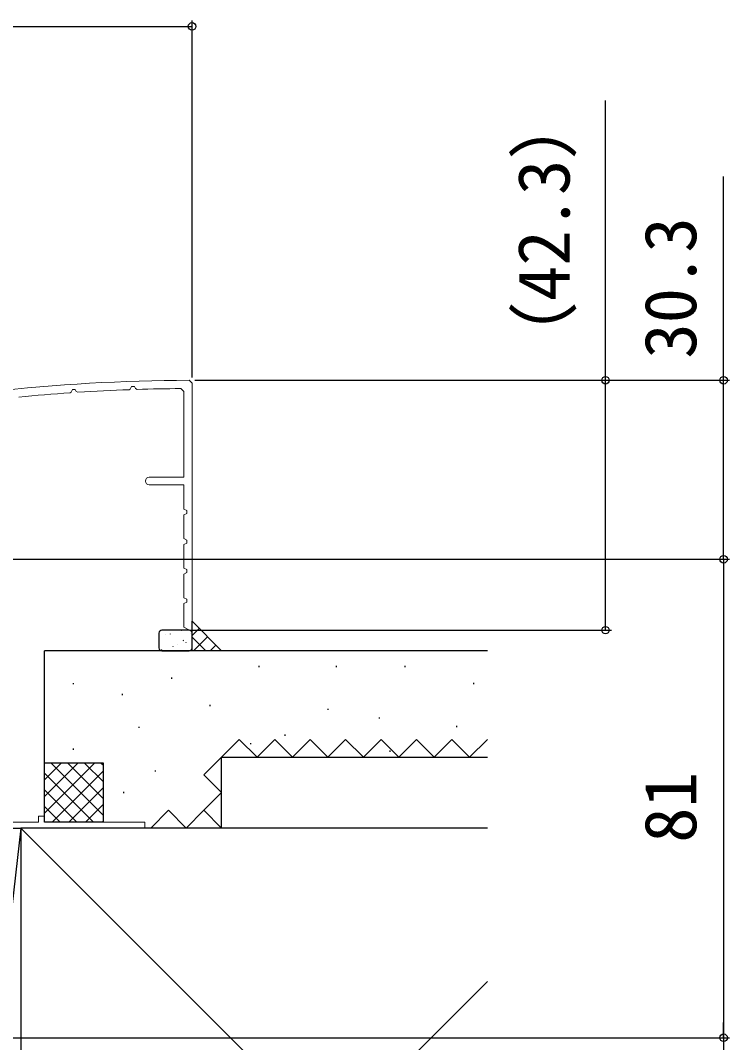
# Model space of a CAD drawing. Units: millimetres, scale not verified. Extents: x -525 to 525, y -783 to 779.
# Drawn here: x 227.9 to 348, y -389.1 to -216.1 of the extents above; entities that cross this region are included whole.
import ezdxf
from ezdxf.enums import TextEntityAlignment as Align

# ---------------------------------------------------------------- set-up
doc = ezdxf.new("R2010")
doc.units = ezdxf.units.MM
doc.header["$LTSCALE"] = 4
doc.layers.add('0-2_YKK_11', color=211, linetype='Continuous', lineweight=18)
doc.layers.add('0-3_YKK_11E', color=7, linetype='Continuous', lineweight=18)
for name, color, linetype in [('0-7_YKK_D', 6, 'Continuous'), ('0-9_YSS_K', 3, 'Continuous'), ('0-A_YSS_KE', 3, 'Continuous')]:
    doc.layers.add(name, color=color, linetype=linetype)
doc.styles.add('ＭＳ ゴシック', font='')
doc.styles.get('ＭＳ ゴシック').set_extended_font_data('MS Gothic')

msp = doc.modelspace()

# ---------------------------------------------------------------- linework, layer by layer
at = {"layer": '0-2_YKK_11', "color": 30}
msp.add_line((256.581, -319.298), (257, -319.298), dxfattribs=at)
for points in [[(236.381, -279.111), (236.549, -278.994), (236.736, -278.58), (237.225, -278.556), (237.407, -278.873), (237.687, -279.024)], [(246.379, -278.587), (246.552, -278.474), (246.745, -278.071), (247.235, -278.06), (247.412, -278.386), (247.685, -278.544)], [(255.097, -278.404), (255.6, -278.904), (255.6, -293.398), (249.75, -293.398)], [(257, -319.298), (257, -277.499), (256.499, -276.999)], [(249.75, -294.698), (255.6, -294.698), (255.6, -298.798), (256.1, -299.053), (256.1, -299.543), (255.6, -299.798), (255.6, -303.798), (256.1, -304.053), (256.1, -304.543), (255.6, -304.798), (255.6, -308.798), (256.1, -309.053), (256.1, -309.543), (255.6, -309.798), (255.6, -313.798), (256.1, -314.053), (256.1, -314.543), (255.6, -314.798), (255.6, -318.798), (256.581, -319.298)]]:
    msp.add_lwpolyline(points, dxfattribs=at)
for centre, radius, start, end in [((257, -576.998), 300, 90.09565, 96.54097), ((257, -576.998), 298.6, 92.03838, 93.70846), ((257, -576.998), 298.6, 90.36519, 91.78763), ((257, -576.998), 298.6, 93.95959, 95.63355), ((249.75, -294.048), 0.65, 90, 270)]:
    msp.add_arc(centre, radius, start, end, dxfattribs=at)
at = {"layer": '0-3_YKK_11E', "color": 4}
msp.add_lwpolyline([(216, -351.798), (231, -351.798), (231, -350.798), (232, -350.798), (232, -351.798), (249, -351.798), (249, -352.798), (223, -352.798)], dxfattribs=at)
at = {"layer": '0-7_YKK_D'}
for p, q in [((257, -276.499), (257, -216.075)), ((192, -217.075), (257, -217.075)), ((257.499, -276.999), (328, -276.999)), ((257.499, -276.999), (348, -276.999)), ((209.2, -307.298), (348, -307.298)), ((209.2, -307.298), (348, -307.298)), ((347, -307.298), (347, -388.298)), ((256.821, -319.298), (328, -319.298)), ((347, -388.298), (347, -385.748)), ((203.5, -388.298), (348, -388.298)), ((347, -388.298), (347, -390.798)), ((347, -388.298), (347, -390.798))]:
    msp.add_line(p, q, dxfattribs=at)
for points in [[(327, -319.298), (327, -276.999), (327, -229.608)], [(347, -307.298), (347, -276.999), (347, -242.494)]]:
    msp.add_lwpolyline(points, dxfattribs=at)
for centre in [(257, -217.075), (327, -276.999), (347, -276.999), (347, -307.298), (347, -307.298), (327, -319.298), (347, -388.298), (347, -388.298)]:
    msp.add_circle(centre, 0.637, dxfattribs=at)
at = {"layer": '0-9_YSS_K'}
for p, q in [((251.4, -319.8), (251.4, -322.3)), ((256.5, -319.3), (251.9, -319.3)), ((252.578, -320.012), (252.57, -320.018)), ((253.323, -319.921), (253.299, -319.965)), ((255.212, -319.33), (255.188, -319.373)), ((256.765, -319.856), (256.758, -319.863)), ((257, -320.192), (258.196, -318.996)), ((257, -322.3), (257, -319.8)), ((254.598, -321.798), (254.59, -321.804)), ((255.539, -321.065), (255.45, -321.112)), ((255.947, -321.354), (255.923, -321.398)), ((259.335, -322.801), (257, -320.466)), ((257.22, -322.8), (259.61, -320.41)), ((260.048, -322.801), (261.024, -321.824)), ((251.865, -322.589), (251.841, -322.633)), ((251.9, -322.8), (256.5, -322.8)), ((253.755, -321.997), (253.731, -322.041)), ((268.332, -325.336), (268.332, -325.536)), ((281.417, -325.336), (281.417, -325.536)), ((293.048, -325.336), (293.048, -325.536)), ((236.868, -328.251), (236.868, -328.451)), ((253.521, -327.326), (253.521, -327.526)), ((304.678, -328.244), (304.678, -328.444)), ((245.194, -330.101), (245.194, -330.301)), ((259.997, -331.952), (259.997, -332.152)), ((279.963, -332.605), (279.963, -332.805)), ((247.97, -335.652), (247.97, -335.852)), ((288.686, -334.059), (288.686, -334.259)), ((301.771, -335.513), (301.771, -335.713)), ((272.694, -336.967), (272.694, -337.167)), ((262, -340.8), (265, -337.8)), ((265, -337.8), (268, -340.8)), ((266.879, -338.42), (266.879, -338.62)), ((236.868, -339.353), (236.868, -339.553)), ((259, -343.8), (262, -340.8)), ((262, -352.8), (262, -340.8)), ((262, -340.8), (307, -340.8)), ((290.499, -339.692), (290.499, -339.892)), ((232, -351.8), (232, -341.8)), ((234.828, -341.8), (232, -344.628)), ((237.657, -341.8), (232, -347.457)), ((240.485, -341.8), (232, -350.285)), ((233.142, -341.8), (242, -350.658)), ((235.97, -341.8), (242, -347.829)), ((238.799, -341.8), (242, -345.001)), ((241.627, -341.8), (242, -342.173)), ((232, -343.486), (240.314, -351.8)), ((242, -343.114), (233.314, -351.8)), ((250.745, -343.053), (250.745, -343.253)), ((262, -346.8), (259, -343.8)), ((242, -345.942), (236.142, -351.8)), ((232, -346.315), (237.485, -351.8)), ((245.419, -346.679), (245.419, -346.879)), ((259, -349.8), (262, -346.8)), ((232, -349.143), (234.657, -351.8)), ((242, -348.771), (238.97, -351.8)), ((250, -352.8), (253, -349.8)), ((253, -349.8), (256, -352.8)), ((256, -352.8), (259, -349.8)), ((262, -352.8), (259, -349.8)), ((228, -352.799), (223, -396.798)), ((228, -352.798), (307, -431.798)), ((242, -351.8), (232, -351.8)), ((242, -351.599), (241.799, -351.8)), ((307, -352.8), (262, -352.8)), ((228, -457.798), (307, -378.798))]:
    msp.add_line(p, q, dxfattribs=at)
for points in [[(257, -322.8), (257, -317.8), (262.001, -322.801)], [(228, -396.798), (223, -396.798), (223, -352.799), (228, -352.799)]]:
    msp.add_lwpolyline(points, close=True, dxfattribs=at)
msp.add_lwpolyline([(268, -340.8), (271, -337.8), (274, -340.8), (277, -337.8), (280, -340.8), (283, -337.8), (286, -340.8), (289, -337.8), (292, -340.8), (295, -337.8), (298, -340.8), (301, -337.8), (304, -340.8), (307, -337.8)], dxfattribs=at)
for centre, start, end in [((251.9, -319.8), 90, 180), ((256.5, -319.8), 0, 90), ((251.9, -322.3), 180, 270), ((256.5, -322.3), 270, 0)]:
    msp.add_arc(centre, 0.5, start, end, dxfattribs=at)
at = {"layer": '0-A_YSS_KE'}
for p, q in [((232, -341.8), (232, -322.8)), ((307, -322.8), (232, -322.8)), ((242, -341.8), (232, -341.8)), ((242, -351.8), (242, -341.8))]:
    msp.add_line(p, q, dxfattribs=at)
msp.add_lwpolyline([(307, -352.798), (228, -352.798), (228, -457.798), (307, -457.798)], dxfattribs=at)

# ---------------------------------------------------------------- texts
at = {"layer": '0-7_YKK_D', "style": 'ＭＳ ゴシック'}
for s, p in [('（42.3）', (323.568, -275.585)), ('30.3', (345, -273.335)), ('81', (345, -355.298))]:
    msp.add_text(s, height=8.798, rotation=90, dxfattribs=at).set_placement(p, align=Align.BOTTOM_LEFT)

doc.saveas('drawing.dxf')
